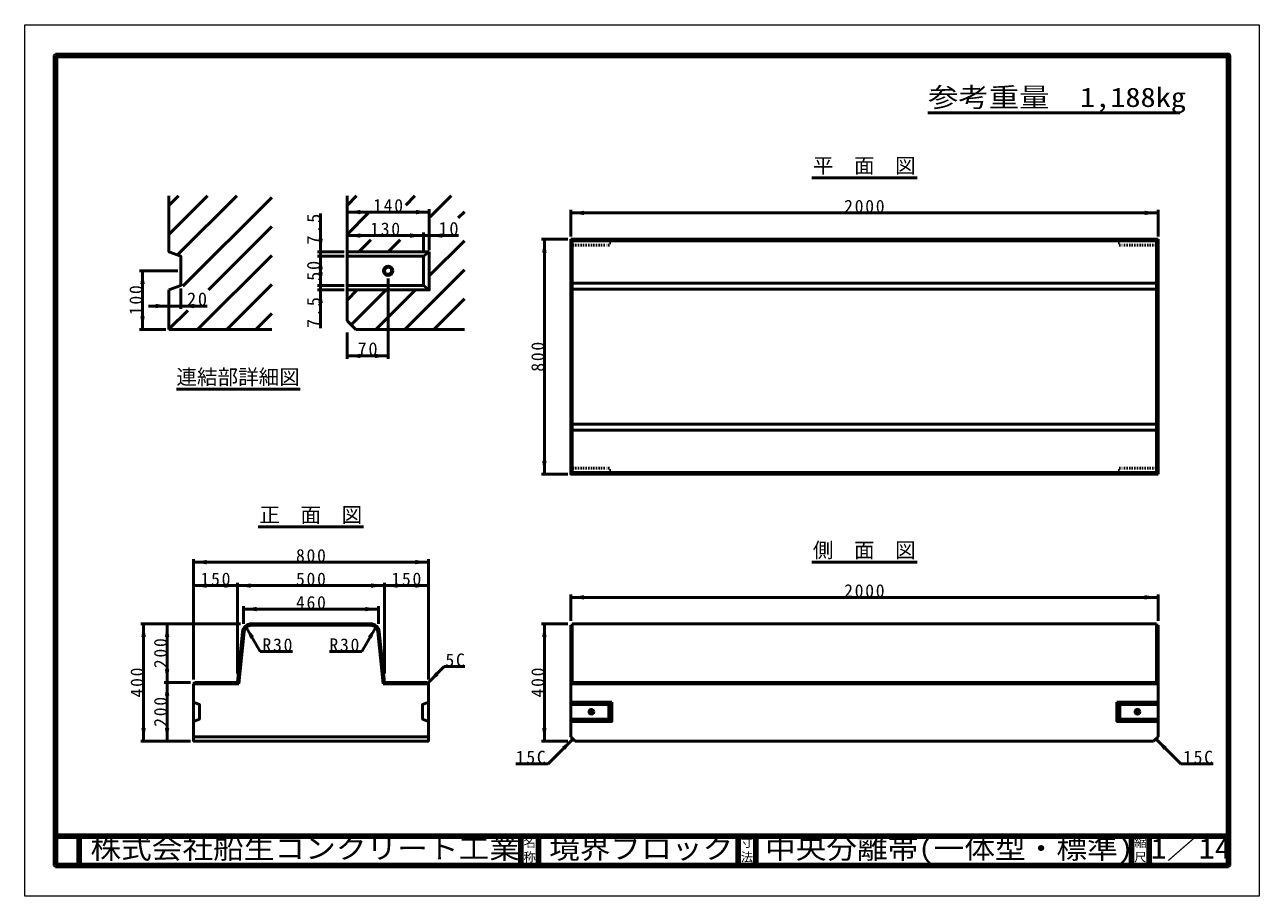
# Model space of a CAD drawing. Units: millimetres, scale not verified, with parts at other scales. Extents: x -2102 to 2102, y -1485 to 1485.
import ezdxf
from ezdxf.enums import TextEntityAlignment as Align

# ---------------------------------------------------------------- set-up
doc = ezdxf.new("R2010")
doc.units = ezdxf.units.MM
doc.header["$LTSCALE"] = 5
doc.linetypes.add('DOTTED', pattern=[1.75, 0.25, -1.5])
doc.layers.add('0-0_V-nasSTD', color=7, linetype='Continuous', lineweight=50)
doc.layers.add('0-1_0', color=7, linetype='Continuous', lineweight=50)
doc.styles.add('ＭＳ ゴシック', font='')
doc.styles.get('ＭＳ ゴシック').set_extended_font_data('MS Gothic')

msp = doc.modelspace()

# ---------------------------------------------------------------- linework, layer by layer
at = {"layer": '0-0_V-nasSTD', "lineweight": 100}
for p, q in [((-1997.5, 1380), (-1997.5, -1380)), ((-1917.5, -1280), (-1917.5, -1380)), ((-412.5, -1280), (-412.5, -1380)), ((-352.5, -1280), (-352.5, -1380)), ((327.5, -1280), (327.5, -1380)), ((387.5, -1280), (387.5, -1380)), ((1667.5, -1280), (1667.5, -1380)), ((1727.5, -1280), (1727.5, -1380)), ((-1997.5, -1380), (1997.5, -1380))]:
    msp.add_line(p, q, dxfattribs=at)
at = {"layer": '0-0_V-nasSTD'}
for p, q in [((-1611.219, 868.643), (-1578.495, 901.366)), ((-1611.219, 769.648), (-1479.5, 901.366)), ((-1581.609, 700.263), (-1380.505, 901.366)), ((-1564.148, 593.729), (-1261.219, 896.658)), ((-1004.669, 901.366), (-1004.669, 476.366)), ((-1004.669, 868.643), (-971.945, 901.366)), ((-773.955, 901.366), (-804.813, 870.508)), ((-720.922, 830.404), (-649.96, 901.366)), ((-1094.669, 711.366), (-1094.669, 841.366)), ((-1004.669, 846.366), (-724.669, 846.366)), ((-1004.669, 769.648), (-932.092, 842.224)), ((-724.669, 856.366), (-724.669, 716.366)), ((-625.945, 826.512), (-604.669, 847.663)), ((-242.5, 853.676), (-242.5, 763.676)), ((-242.5, 843.676), (1757.5, 843.676)), ((1757.5, 853.676), (1757.5, 763.676)), ((-1476.887, 581.995), (-1261.219, 797.663)), ((-1004.669, 766.366), (-744.669, 766.366)), ((-744.669, 776.366), (-744.669, 716.366)), ((-744.669, 766.366), (-724.669, 766.366)), ((-724.669, 766.366), (-624.669, 766.366)), ((-963.955, 711.366), (-923.097, 752.224)), ((-864.96, 711.366), (-824.102, 752.224)), ((-724.669, 628.668), (-604.669, 748.668)), ((-252.5, 753.676), (-342.5, 753.676)), ((-332.5, -46.324), (-332.5, 753.676)), ((1757.5, 753.676), (-242.5, 753.676)), ((1757.5, 748.676), (-242.5, 748.676)), ((-237.5, 748.676), (-237.5, -41.324)), ((1752.5, 748.676), (1752.5, -41.324)), ((1757.5, 753.676), (1757.5, -46.324)), ((-1513.521, 446.366), (-1261.219, 698.668)), ((-1104.669, 711.366), (-1014.669, 711.366)), ((-1104.669, 696.366), (-1014.669, 696.366)), ((-1004.669, 711.366), (-724.669, 711.366)), ((-744.669, 696.366), (-724.669, 711.366)), ((-1581.219, 646.366), (-1711.219, 646.366)), ((-1701.219, 646.366), (-1701.219, 446.366)), ((-807.975, 446.366), (-604.669, 649.673)), ((-1414.526, 446.366), (-1261.219, 599.673)), ((-1104.669, 596.366), (-1014.669, 596.366)), ((-1004.669, 596.366), (-744.669, 596.366)), ((-864.669, 620.366), (-864.669, 346.366)), ((-744.669, 596.366), (-724.669, 581.366)), ((1752.5, 603.676), (-237.5, 603.676)), ((-1611.219, 581.366), (-1611.219, 446.366)), ((-1571.219, 586.366), (-1571.219, 516.366)), ((-1104.669, 581.366), (-1014.669, 581.366)), ((-1094.669, 581.366), (-1094.669, 451.366)), ((-1004.669, 546.658), (-969.96, 581.366)), ((-990.317, 462.015), (-870.965, 581.366)), ((-906.97, 446.366), (-771.97, 581.366)), ((-708.981, 446.366), (-604.669, 550.678)), ((1752.5, 583.676), (-237.5, 583.676)), ((-1681.219, 526.366), (-1611.219, 526.366)), ((-1611.219, 447.663), (-1547.327, 511.555)), ((-1315.531, 446.366), (-1261.219, 500.678)), ((-1004.669, 476.366), (-974.669, 446.366)), ((-1621.219, 446.366), (-1711.219, 446.366)), ((-1261.219, 446.366), (-1611.219, 446.366)), ((-1004.669, 346.366), (-1004.669, 436.366)), ((-974.669, 446.366), (-604.669, 446.366)), ((-1004.669, 356.366), (-864.669, 356.366)), ((1752.5, 123.676), (-237.5, 123.676)), ((1752.5, 103.676), (-237.5, 103.676)), ((-242.5, -41.324), (1757.5, -41.324)), ((-252.5, -46.324), (-342.5, -46.324)), ((-1527.5, -336.324), (-1527.5, -746.324)), ((-727.5, -336.324), (-727.5, -746.324)), ((-1527.5, -346.324), (-727.5, -346.324)), ((-1377.5, -416.324), (-1377.5, -726.324)), ((-877.5, -416.324), (-877.5, -726.324)), ((-1527.5, -426.324), (-1377.5, -426.324)), ((-242.5, -456.324), (-242.5, -546.324)), ((1757.5, -456.324), (1757.5, -546.324)), ((-1357.5, -496.389), (-1357.5, -556.389)), ((-897.5, -496.389), (-897.5, -556.389)), ((-242.5, -466.324), (1757.5, -466.324)), ((-1357.5, -506.389), (-897.5, -506.389)), ((-1707.5, -556.324), (-1367.5, -556.324)), ((-1697.5, -556.324), (-1697.5, -956.324)), ((-1617.5, -556.324), (-1617.5, -756.324)), ((-1360.201, -583.338), (-1377.5, -756.324)), ((-1355.226, -583.836), (-1372.975, -761.324)), ((-1350.481, -564.08), (-1300.481, -650.683)), ((-1330.35, -556.324), (-924.65, -556.324)), ((-1330.35, -561.324), (-924.65, -561.324)), ((-1127.5, -556.324), (-1127.5, -561.324)), ((-904.519, -564.08), (-954.519, -650.683)), ((-899.774, -583.836), (-882.025, -761.324)), ((-894.799, -583.338), (-877.5, -756.324)), ((-342.5, -556.324), (-252.5, -556.324)), ((-332.5, -556.324), (-332.5, -956.324)), ((-242.5, -561.324), (-242.5, -941.324)), ((-242.5, -561.324), (-237.5, -561.324)), ((-237.5, -556.324), (1752.5, -556.324)), ((-237.5, -556.324), (-237.5, -756.324)), ((1752.5, -556.324), (1752.5, -756.324)), ((1757.5, -561.324), (1752.5, -561.324)), ((1757.5, -561.324), (1757.5, -941.324)), ((-1300.481, -650.683), (-1190.481, -650.683)), ((-954.519, -650.683), (-1064.519, -650.683)), ((-730, -758.824), (-673.431, -702.255)), ((-673.431, -702.255), (-603.431, -702.255)), ((-1627.5, -756.324), (-1537.5, -756.324)), ((-1617.5, -756.324), (-1617.5, -956.324)), ((-1527.5, -761.324), (-1522.5, -756.324)), ((-1522.5, -756.324), (-1377.5, -756.324)), ((-877.5, -756.324), (-732.5, -756.324)), ((-732.5, -756.324), (-727.5, -761.324)), ((-242.5, -756.324), (1757.5, -756.324)), ((-1372.975, -761.324), (-1527.5, -761.324)), ((-727.5, -761.324), (-882.025, -761.324)), ((-242.5, -761.324), (1757.5, -761.324)), ((-242.5, -823.824), (-102.5, -823.824)), ((-102.5, -823.824), (-112.5, -831.324)), ((1757.5, -823.824), (1617.5, -823.824)), ((1617.5, -823.824), (1627.5, -831.324)), ((-242.5, -881.324), (-112.5, -881.324)), ((-112.5, -881.324), (-102.5, -888.824)), ((1627.5, -881.324), (1617.5, -888.824)), ((1757.5, -881.324), (1627.5, -881.324)), ((-1707.5, -956.324), (-1537.5, -956.324)), ((-1527.5, -941.324), (-727.5, -941.324)), ((-342.5, -956.324), (-252.5, -956.324)), ((-235, -948.824), (-319.853, -1033.676)), ((-242.5, -941.324), (-227.5, -956.324)), ((-227.5, -956.324), (1742.5, -956.324)), ((1757.5, -941.324), (1742.5, -956.324)), ((1750, -948.824), (1834.853, -1033.676)), ((-319.853, -1033.676), (-429.853, -1033.676)), ((1834.853, -1033.676), (1944.853, -1033.676))]:
    msp.add_line(p, q, dxfattribs=at)
at = {"layer": '0-0_V-nasSTD', "lineweight": 18}
for points in [[(-2102.5, -1485), (-2102.5, 1485), (2102.5, 1485), (2102.5, -1485)], [(-2002.5, -1385), (-2002.5, 1385), (2002.5, 1385), (2002.5, -1385)]]:
    msp.add_lwpolyline(points, close=True, dxfattribs=at)
at = {"layer": '0-0_V-nasSTD', "lineweight": 100}
msp.add_lwpolyline([(1997.5, -1380), (1997.5, 1380), (-1997.5, 1380)], dxfattribs=at)
at = {"layer": '0-0_V-nasSTD'}
for points in [[(-1611.219, 901.366), (-1611.219, 711.366), (-1571.219, 696.366), (-1571.219, 596.366), (-1611.219, 581.366)], [(-242.5, 753.676), (-242.5, -46.324), (1757.5, -46.324)], [(-1094.669, 711.366), (-1094.669, 696.366), (-1094.669, 596.366), (-1094.669, 581.366)], [(-724.669, 711.366), (-724.669, 581.366), (-1004.669, 581.366), (-1004.669, 711.366)], [(-1004.669, 696.366), (-744.669, 696.366), (-744.669, 596.366)], [(-1611.219, 526.366), (-1571.219, 526.366), (-1481.219, 526.366)], [(-1377.5, -426.324), (-877.5, -426.324), (-727.5, -426.324)], [(-1527.5, -761.324), (-1527.5, -956.324), (-727.5, -956.324), (-727.5, -761.324)], [(-1527.5, -823.824), (-1507.5, -831.324), (-1507.5, -881.324), (-1527.5, -888.824)], [(-727.5, -823.824), (-747.5, -831.324), (-747.5, -881.324), (-727.5, -888.824)], [(-242.5, -888.824), (-102.5, -888.824), (-102.5, -823.824)], [(-242.5, -831.324), (-112.5, -831.324), (-112.5, -881.324)], [(1757.5, -888.824), (1617.5, -888.824), (1617.5, -823.824)], [(1757.5, -831.324), (1627.5, -831.324), (1627.5, -881.324)]]:
    msp.add_lwpolyline(points, dxfattribs=at)
at = {"layer": '0-0_V-nasSTD', "linetype": 'DOTTED'}
for points in [[(-242.5, 733.676), (-112.5, 733.676), (-102.5, 753.676)], [(1757.5, 733.676), (1627.5, 733.676), (1617.5, 753.676)], [(-242.5, -26.324), (-112.5, -26.324), (-102.5, -46.324)], [(1757.5, -26.324), (1627.5, -26.324), (1617.5, -46.324)]]:
    msp.add_lwpolyline(points, dxfattribs=at)
at = {"layer": '0-0_V-nasSTD'}
for centre, radius in [((-864.669, 646.366), 16), ((-864.669, 646.366), 12), ((-172.5, -856.324), 8), ((-172.5, -856.324), 6), ((1687.5, -856.324), 8), ((1687.5, -856.324), 6)]:
    msp.add_circle(centre, radius, dxfattribs=at)
for centre, radius, start, end in [((-1330.35, -586.324), 30, 90, 174.28941), ((-1330.35, -586.324), 25, 90, 174.28941), ((-924.65, -586.324), 30, 5.71059, 90), ((-924.65, -586.324), 25, 5.71059, 90)]:
    msp.add_arc(centre, radius, start, end, dxfattribs=at)
for points in [[(-1004.669, 846.366), (-959.669, 838.866), (-959.669, 853.866)], [(-769.669, 838.866), (-769.669, 853.866), (-724.669, 846.366)], [(-242.5, 843.676), (-197.5, 836.176), (-197.5, 851.176)], [(1712.5, 836.176), (1712.5, 851.176), (1757.5, 843.676)], [(-1004.669, 766.366), (-959.669, 758.866), (-959.669, 773.866)], [(-789.669, 758.866), (-789.669, 773.866), (-744.669, 766.366)], [(-724.669, 766.366), (-679.669, 758.866), (-679.669, 773.866)], [(-1102.169, 756.366), (-1094.669, 711.366), (-1087.169, 756.366)], [(-340, 708.676), (-332.5, 753.676), (-325, 708.676)], [(-1102.169, 651.366), (-1094.669, 696.366), (-1087.169, 651.366)], [(-1708.719, 601.366), (-1701.219, 646.366), (-1693.719, 601.366)], [(-1102.169, 641.366), (-1094.669, 596.366), (-1087.169, 641.366)], [(-1102.169, 536.366), (-1094.669, 581.366), (-1087.169, 536.366)], [(-1656.219, 518.866), (-1656.219, 533.866), (-1611.219, 526.366)], [(-1571.219, 526.366), (-1526.219, 518.866), (-1526.219, 533.866)], [(-1708.719, 491.366), (-1701.219, 446.366), (-1693.719, 491.366)], [(-1004.669, 356.366), (-959.669, 348.866), (-959.669, 363.866)], [(-909.669, 348.866), (-909.669, 363.866), (-864.669, 356.366)], [(-340, -1.324), (-332.5, -46.324), (-325, -1.324)], [(-1527.5, -346.324), (-1482.5, -353.824), (-1482.5, -338.824)], [(-772.5, -353.824), (-772.5, -338.824), (-727.5, -346.324)], [(-1527.5, -426.324), (-1482.5, -433.824), (-1482.5, -418.824)], [(-1422.5, -433.824), (-1422.5, -418.824), (-1377.5, -426.324)], [(-1377.5, -426.324), (-1332.5, -433.824), (-1332.5, -418.824)], [(-922.5, -433.824), (-922.5, -418.824), (-877.5, -426.324)], [(-877.5, -426.324), (-832.5, -433.824), (-832.5, -418.824)], [(-772.5, -433.824), (-772.5, -418.824), (-727.5, -426.324)], [(-242.5, -466.324), (-197.5, -473.824), (-197.5, -458.824)], [(1712.5, -473.824), (1712.5, -458.824), (1757.5, -466.324)], [(-1357.5, -506.389), (-1312.5, -513.889), (-1312.5, -498.889)], [(-942.5, -513.889), (-942.5, -498.889), (-897.5, -506.389)], [(-1705, -601.324), (-1697.5, -556.324), (-1690, -601.324)], [(-1625, -601.324), (-1617.5, -556.324), (-1610, -601.324)], [(-1350.481, -564.08), (-1334.476, -606.801), (-1321.485, -599.301)], [(-933.515, -599.301), (-920.524, -606.801), (-904.519, -564.08)], [(-340, -601.324), (-332.5, -556.324), (-325, -601.324)], [(-1625, -711.324), (-1617.5, -756.324), (-1610, -711.324)], [(-1625, -801.324), (-1617.5, -756.324), (-1610, -801.324)], [(-730, -758.824), (-703.483, -721.7), (-692.877, -732.307)], [(-1705, -911.324), (-1697.5, -956.324), (-1690, -911.324)], [(-1625, -911.324), (-1617.5, -956.324), (-1610, -911.324)], [(-340, -911.324), (-332.5, -956.324), (-325, -911.324)], [(-272.123, -975.34), (-261.517, -985.947), (-235, -948.824)], [(1750, -948.824), (1776.517, -985.947), (1787.123, -975.34)]]:
    msp.add_solid(points, dxfattribs=at)
at = {"layer": '0-1_0'}
for p, q in [((1832.5, 1184.806), (974, 1184.806)), ((578, 963.676), (937, 963.676)), ((-1585.692, 243.465), (-1164.432, 243.465)), ((-1307, -226.324), (-948, -226.324)), ((578, -346.324), (937, -346.324))]:
    msp.add_line(p, q, dxfattribs=at)
at = {"layer": '0-1_0', "lineweight": 100}
msp.add_line((-1997.5, -1280), (1997.5, -1280), dxfattribs=at)

# ---------------------------------------------------------------- texts
at = {"layer": '0-0_V-nasSTD', "style": 'ＭＳ ゴシック'}
for s, height, width, p in [('参考重量\u30001,188kg', 65.98, 1.15, (974, 1184.806)), ('株式会社船生コンクリート工業', 69.65, 1.1, (-1878.75, -1377.5)), ('境界ブロック', 69.65, 1.1, (-316.25, -1377.53)), ('中央分離帯(一体型・標準)', 69.65, 1.1, (418.75, -1377.492)), ('1／14', 69.65, 1.15, (1732.5, -1377.418))]:
    msp.add_text(s, height=height, dxfattribs=dict(at, width=width)).set_placement(p, align=Align.BOTTOM_LEFT)
for s, height, p in [('平\u3000面\u3000図', 51.32, (582, 963.676)), ('連結部詳細図', 51.32, (-1585.692, 243.465)), ('正\u3000面\u3000図', 51.32, (-1303, -226.324)), ('側\u3000面\u3000図', 51.32, (582, -346.324)), ('名', 30.79, (-403.518, -1326.001)), ('寸', 30.79, (336.482, -1326.001)), ('縮', 30.79, (1676.482, -1326.001)), ('称', 30.79, (-403.524, -1375.99)), ('法', 30.79, (336.476, -1375.99)), ('尺', 30.79, (1676.476, -1375.99))]:
    msp.add_text(s, height=height, dxfattribs=at).set_placement(p, align=Align.BOTTOM_LEFT)
at = {"layer": '0-0_V-nasSTD', "attachment_point": 7, "style": 'ＭＳ ゴシック'}
for s, insert, char_height in [('\\T1.2;140', (-915.669, 846.366), 43.99), ('\\T1.2;2000', (688.5, 843.676), 43.99), ('\\T1.2;130', (-925.669, 766.366), 43.99), ('\\T1.19;10', (-693.169, 766.366), 45.82), ('\\T1.19;20', (-1549.719, 526.366), 45.82), ('\\T1.19;70', (-968.919, 356.366), 45.82), ('\\T1.2;800', (-1178.5, -346.389), 43.99), ('\\T1.2;150', (-1503.5, -426.324), 43.99), ('\\T1.2;500', (-1178.5, -426.389), 43.99), ('\\T1.2;150', (-853.5, -426.324), 43.99), ('\\T1.2;460', (-1178.5, -506.389), 43.99), ('\\T1.2;2000', (688.5, -466.324), 43.99), ('\\T1.2;R30', (-1292.481, -650.683), 43.99), ('\\T1.2;R30', (-1064.519, -650.683), 43.99), ('\\T1.2;5C', (-669.431, -702.255), 43.99), ('\\T1.2;15C', (-429.853, -1033.676), 43.99), ('\\T1.2;15C', (1842.853, -1033.676), 43.99)]:
    msp.add_mtext(s, dxfattribs=dict(at, insert=insert, char_height=char_height))
at = {"layer": '0-0_V-nasSTD', "attachment_point": 7, "rotation": 90, "style": 'ＭＳ ゴシック'}
for s, insert, char_height in [('\\T1.19;7.5', (-1094.669, 735.616), 45.82), ('\\T1.19;50', (-1094.669, 612.116), 45.82), ('\\T1.2;100', (-1701.219, 495.366), 43.99), ('\\T1.19;7.5', (-1094.669, 451.366), 45.82), ('\\T1.2;800', (-332.5, 302.676), 43.99), ('\\T1.2;200', (-1617.5, -707.324), 43.99), ('\\T1.2;400', (-1697.5, -807.324), 43.99), ('\\T1.2;400', (-332.5, -807.324), 43.99), ('\\T1.2;200', (-1617.5, -907.324), 43.99)]:
    msp.add_mtext(s, dxfattribs=dict(at, insert=insert, char_height=char_height))

doc.saveas('drawing.dxf')
